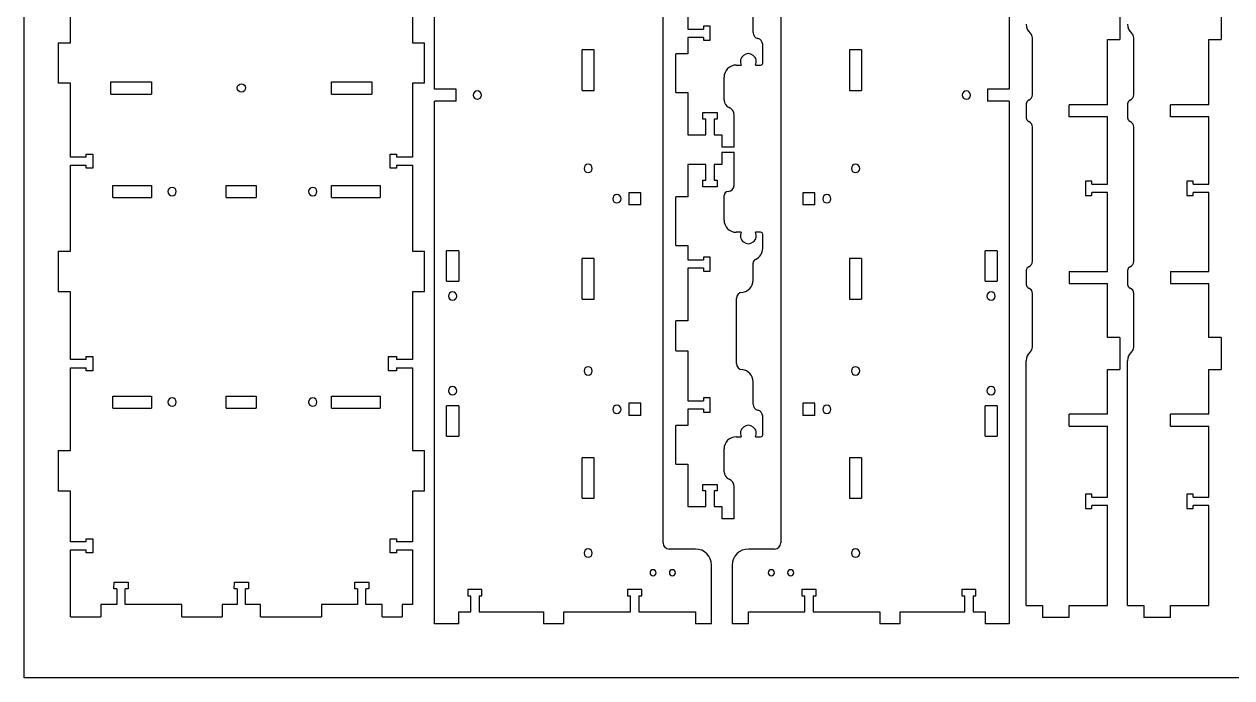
# Model space of a CAD drawing. Header units: millimetres. Extents: x -2614 to 1371, y 670 to 4202.
# Drawn here: x -1140 to -543, y 670 to 993 of the extents above; entities that cross this region are included whole.
import ezdxf

# ---------------------------------------------------------------- set-up
doc = ezdxf.new("R2010")
doc.units = ezdxf.units.MM
doc.linetypes.add('HIDDEN', pattern=[9.525, 6.35, -3.175])
doc.layers.get('0').update_dxf_attribs({"lineweight": 70})
doc.layers.add('Hidden', color=7, linetype='HIDDEN', lineweight=70)

msp = doc.modelspace()

# ---------------------------------------------------------------- linework, layer by layer
at = {"color": 7, "lineweight": -3}
for p, q in [((-1140.13, 670.4), (-1140.13, 1553.05)), ((-824.35, 737.01), (-824.35, 1490.05)), ((-766.18, 1490.05), (-766.18, 737.01)), ((-937.35, 961.22), (-937.35, 1265.84)), ((-653.18, 1265.84), (-653.18, 961.22)), ((-1117.24, 984.09), (-1117.24, 1023.54)), ((-948.24, 1023.54), (-948.24, 984.09)), ((-812.1, 1015.49), (-812.1, 990.83)), ((-779.83, 989.1), (-779.83, 1000.23)), ((-598.58, 1001.51), (-598.58, 985.71)), ((-548.49, 1001.51), (-548.49, 985.71)), ((-804.3, 992.28), (-804.3, 990.83)), ((-801.1, 992.28), (-804.3, 992.28)), ((-801.1, 985.28), (-801.1, 992.28)), ((-812.1, 990.83), (-804.3, 990.83)), ((-804.3, 986.73), (-812.1, 986.73)), ((-812.1, 986.73), (-812.1, 978.55)), ((-804.3, 986.73), (-804.3, 985.28)), ((-804.3, 985.28), (-801.1, 985.28)), ((-641.81, 958.46), (-641.81, 986.55)), ((-604.58, 953.46), (-604.58, 985.71)), ((-604.58, 985.71), (-598.58, 985.71)), ((-591.72, 958.46), (-591.72, 986.55)), ((-554.49, 953.46), (-554.49, 985.71)), ((-554.49, 985.71), (-548.49, 985.71)), ((-1123.24, 984.09), (-1123.24, 964.09)), ((-1123.24, 984.09), (-1117.24, 984.09)), ((-948.24, 984.09), (-942.24, 984.09)), ((-942.24, 964.09), (-942.24, 984.09)), ((-864.35, 960.52), (-864.35, 980.52)), ((-858.35, 980.52), (-864.35, 980.52)), ((-858.35, 960.52), (-858.35, 980.52)), ((-775.1, 974.05), (-775.1, 983.24)), ((-732.18, 980.52), (-732.18, 960.52)), ((-726.18, 980.52), (-732.18, 980.52)), ((-726.18, 980.52), (-726.18, 960.52)), ((-818.1, 959.55), (-818.1, 978.55)), ((-812.1, 978.55), (-818.1, 978.55)), ((-788.17, 973.05), (-785.69, 973.05)), ((-778.65, 973.05), (-776.1, 973.05)), ((-794.17, 955.75), (-794.17, 967.05)), ((-1117.24, 964.09), (-1123.24, 964.09)), ((-1117.24, 927.64), (-1117.24, 964.09)), ((-1097.24, 964.76), (-1077.24, 964.76)), ((-1097.24, 958.76), (-1097.24, 964.76)), ((-1077.24, 964.76), (-1077.24, 958.76)), ((-988.24, 964.76), (-968.24, 964.76)), ((-988.24, 958.76), (-988.24, 964.76)), ((-968.24, 964.76), (-968.24, 958.76)), ((-948.24, 964.09), (-948.24, 927.64)), ((-942.24, 964.09), (-948.24, 964.09)), ((-926.62, 961.22), (-937.35, 961.22)), ((-926.62, 955.22), (-926.62, 961.22)), ((-653.18, 961.22), (-663.91, 961.22)), ((-663.91, 961.22), (-663.91, 955.22)), ((-1097.24, 958.76), (-1077.24, 958.76)), ((-988.24, 958.76), (-968.24, 958.76)), ((-926.62, 955.22), (-937.35, 955.22)), ((-937.35, 697.04), (-937.35, 955.22)), ((-864.35, 960.52), (-858.35, 960.52)), ((-818.1, 959.55), (-812.1, 959.55)), ((-812.1, 959.55), (-812.1, 938.55)), ((-732.18, 960.52), (-726.18, 960.52)), ((-653.18, 955.22), (-663.91, 955.22)), ((-653.18, 955.22), (-653.18, 697.04)), ((-804.6, 946.35), (-804.6, 949.55)), ((-804.6, 949.55), (-797.6, 949.55)), ((-797.6, 949.55), (-797.6, 946.35)), ((-644.81, 953.88), (-644.81, 947.04)), ((-623.58, 947.46), (-623.58, 953.46)), ((-604.58, 953.46), (-623.58, 953.46)), ((-594.72, 953.88), (-594.72, 947.04)), ((-573.49, 947.46), (-573.49, 953.46)), ((-554.49, 953.46), (-573.49, 953.46)), ((-803.15, 946.35), (-804.6, 946.35)), ((-803.15, 938.55), (-803.15, 946.35)), ((-797.6, 946.35), (-799.05, 946.35)), ((-799.05, 946.35), (-799.05, 938.55)), ((-789.23, 932.55), (-789.23, 948.36)), ((-604.58, 947.46), (-623.58, 947.46)), ((-604.58, 914.21), (-604.58, 947.46)), ((-554.49, 947.46), (-573.49, 947.46)), ((-554.49, 914.21), (-554.49, 947.46)), ((-812.1, 938.55), (-803.15, 938.55)), ((-799.05, 938.55), (-795.23, 938.55)), ((-795.23, 938.55), (-795.23, 932.55)), ((-641.81, 876.16), (-641.81, 942.46)), ((-591.72, 876.16), (-591.72, 942.46)), ((-789.23, 932.55), (-795.23, 932.55)), ((-1109.44, 927.64), (-1117.24, 927.64)), ((-1109.44, 929.09), (-1106.24, 929.09)), ((-1109.44, 927.64), (-1109.44, 929.09)), ((-1106.24, 929.09), (-1106.24, 922.09)), ((-959.24, 929.09), (-956.04, 929.09)), ((-959.24, 922.09), (-959.24, 929.09)), ((-956.04, 929.09), (-956.04, 927.64)), ((-948.24, 927.64), (-956.04, 927.64)), ((-795.23, 929.97), (-789.23, 929.97)), ((-795.23, 929.97), (-795.23, 923.97)), ((-789.23, 913.62), (-789.23, 929.97)), ((-1117.24, 923.54), (-1109.44, 923.54)), ((-1117.24, 881.07), (-1117.24, 923.54)), ((-1109.44, 922.09), (-1109.44, 923.54)), ((-1106.24, 922.09), (-1109.44, 922.09)), ((-956.04, 922.09), (-959.24, 922.09)), ((-956.04, 923.54), (-956.04, 922.09)), ((-956.04, 923.54), (-948.24, 923.54)), ((-948.24, 923.54), (-948.24, 881.07)), ((-803.15, 923.97), (-812.1, 923.97)), ((-812.1, 923.97), (-812.1, 907.97)), ((-803.15, 916.17), (-803.15, 923.97)), ((-795.23, 923.97), (-799.05, 923.97)), ((-799.05, 923.97), (-799.05, 916.17)), ((-1096.24, 913.59), (-1077.24, 913.59)), ((-1096.24, 907.59), (-1096.24, 913.59)), ((-1077.24, 913.59), (-1077.24, 907.59)), ((-1040.3, 913.59), (-1025.5, 913.59)), ((-1040.3, 907.59), (-1040.3, 913.59)), ((-1025.5, 913.59), (-1025.5, 907.59)), ((-988.24, 913.59), (-964.24, 913.59)), ((-988.24, 907.59), (-988.24, 913.59)), ((-964.24, 913.59), (-964.24, 907.59)), ((-804.6, 912.97), (-804.6, 916.17)), ((-804.6, 916.17), (-803.15, 916.17)), ((-799.05, 916.17), (-797.6, 916.17)), ((-797.6, 916.17), (-797.6, 912.97)), ((-615.58, 915.66), (-615.58, 908.66)), ((-612.38, 915.66), (-615.58, 915.66)), ((-612.38, 914.21), (-612.38, 915.66)), ((-612.38, 914.21), (-604.58, 914.21)), ((-565.49, 915.66), (-565.49, 908.66)), ((-562.29, 915.66), (-565.49, 915.66)), ((-562.29, 914.21), (-562.29, 915.66)), ((-562.29, 914.21), (-554.49, 914.21)), ((-1096.24, 907.59), (-1077.24, 907.59)), ((-1040.3, 907.59), (-1025.5, 907.59)), ((-988.24, 907.59), (-964.24, 907.59)), ((-835.28, 910.02), (-841.28, 910.02)), ((-841.28, 910.02), (-841.28, 904.02)), ((-835.28, 904.02), (-835.28, 910.02)), ((-818.1, 883.97), (-818.1, 907.97)), ((-812.1, 907.97), (-818.1, 907.97)), ((-797.6, 912.97), (-804.6, 912.97)), ((-794.17, 896.47), (-794.17, 908.62)), ((-749.25, 910.02), (-755.25, 910.02)), ((-755.25, 910.02), (-755.25, 904.02)), ((-749.25, 904.02), (-749.25, 910.02)), ((-615.58, 908.66), (-612.38, 908.66)), ((-604.58, 910.11), (-612.38, 910.11)), ((-612.38, 908.66), (-612.38, 910.11)), ((-604.58, 871.16), (-604.58, 910.11)), ((-565.49, 908.66), (-562.29, 908.66)), ((-554.49, 910.11), (-562.29, 910.11)), ((-562.29, 908.66), (-562.29, 910.11)), ((-554.49, 871.16), (-554.49, 910.11)), ((-835.28, 904.02), (-841.28, 904.02)), ((-749.25, 904.02), (-755.25, 904.02)), ((-785.69, 890.47), (-788.17, 890.47)), ((-776.1, 890.47), (-778.65, 890.47)), ((-775.1, 882.57), (-775.1, 889.47)), ((-818.1, 883.97), (-812.1, 883.97)), ((-812.1, 883.97), (-812.1, 876.79)), ((-1123.24, 881.07), (-1123.24, 861.07)), ((-1123.24, 881.07), (-1117.24, 881.07)), ((-948.24, 881.07), (-942.24, 881.07)), ((-942.24, 861.07), (-942.24, 881.07)), ((-931.36, 866.25), (-931.36, 881.23)), ((-925.36, 881.23), (-931.36, 881.23)), ((-925.36, 881.23), (-925.36, 866.25)), ((-864.35, 857.51), (-864.35, 877.51)), ((-858.35, 877.51), (-864.35, 877.51)), ((-858.35, 857.51), (-858.35, 877.51)), ((-804.3, 878.24), (-804.3, 876.79)), ((-801.1, 878.24), (-804.3, 878.24)), ((-801.1, 871.24), (-801.1, 878.24)), ((-732.18, 877.51), (-732.18, 857.51)), ((-726.18, 877.51), (-732.18, 877.51)), ((-726.18, 877.51), (-726.18, 857.51)), ((-665.18, 866.25), (-665.18, 881.23)), ((-659.18, 881.23), (-665.18, 881.23)), ((-659.18, 881.23), (-659.18, 866.25)), ((-812.1, 876.79), (-804.3, 876.79)), ((-804.3, 872.69), (-812.1, 872.69)), ((-812.1, 872.69), (-812.1, 846.71)), ((-804.3, 872.69), (-804.3, 871.24)), ((-779.83, 866.77), (-779.83, 875.26)), ((-644.81, 871.58), (-644.81, 864.74)), ((-594.72, 871.58), (-594.72, 864.74)), ((-931.36, 866.25), (-925.36, 866.25)), ((-804.3, 871.24), (-801.1, 871.24)), ((-665.18, 866.25), (-659.18, 866.25)), ((-623.58, 871.16), (-623.58, 865.16)), ((-623.58, 871.16), (-604.58, 871.16)), ((-573.49, 871.16), (-573.49, 865.16)), ((-573.49, 871.16), (-554.49, 871.16)), ((-1117.24, 861.07), (-1123.24, 861.07)), ((-1117.24, 827.64), (-1117.24, 861.07)), ((-948.24, 861.07), (-948.24, 827.64)), ((-942.24, 861.07), (-948.24, 861.07)), ((-641.81, 833.66), (-641.81, 860.16)), ((-623.58, 865.16), (-604.58, 865.16)), ((-604.58, 838.51), (-604.58, 865.16)), ((-591.72, 833.66), (-591.72, 860.16)), ((-573.49, 865.16), (-554.49, 865.16)), ((-554.49, 838.51), (-554.49, 865.16)), ((-864.35, 857.51), (-858.35, 857.51)), ((-788, 825.61), (-788, 857.81)), ((-732.18, 857.51), (-726.18, 857.51)), ((-818.1, 831.91), (-818.1, 846.71)), ((-812.1, 846.71), (-818.1, 846.71)), ((-598.58, 838.51), (-604.58, 838.51)), ((-598.58, 838.51), (-598.58, 822.71)), ((-548.49, 838.51), (-554.49, 838.51)), ((-548.49, 838.51), (-548.49, 822.71)), ((-818.1, 831.91), (-812.1, 831.91)), ((-812.1, 831.91), (-812.1, 807.25)), ((-1109.44, 827.64), (-1117.24, 827.64)), ((-1109.44, 829.09), (-1106.24, 829.09)), ((-1109.44, 827.64), (-1109.44, 829.09)), ((-1106.24, 829.09), (-1106.24, 822.09)), ((-960.24, 829.09), (-956.04, 829.09)), ((-960.24, 829.09), (-960.24, 822.09)), ((-956.04, 829.09), (-956.04, 827.64)), ((-948.24, 827.64), (-956.04, 827.64)), ((-644.81, 706.16), (-644.81, 826.95)), ((-594.72, 706.16), (-594.72, 826.95)), ((-1117.24, 823.54), (-1109.44, 823.54)), ((-1117.24, 782.65), (-1117.24, 823.54)), ((-1109.44, 822.09), (-1109.44, 823.54)), ((-1106.24, 822.09), (-1109.44, 822.09)), ((-956.04, 822.09), (-960.24, 822.09)), ((-956.04, 823.54), (-956.04, 822.09)), ((-956.04, 823.54), (-948.24, 823.54)), ((-948.24, 823.54), (-948.24, 782.65)), ((-604.58, 800.66), (-604.58, 822.71)), ((-604.58, 822.71), (-598.58, 822.71)), ((-554.49, 800.66), (-554.49, 822.71)), ((-554.49, 822.71), (-548.49, 822.71)), ((-779.83, 805.52), (-779.83, 816.65)), ((-1096.24, 809.57), (-1077.24, 809.57)), ((-1096.24, 803.57), (-1096.24, 809.57)), ((-1077.24, 809.57), (-1077.24, 803.57)), ((-1040.3, 809.57), (-1025.5, 809.57)), ((-1040.3, 803.57), (-1040.3, 809.57)), ((-1025.5, 809.57), (-1025.5, 803.57)), ((-988.24, 809.57), (-964.24, 809.57)), ((-988.24, 803.57), (-988.24, 809.57)), ((-964.24, 809.57), (-964.24, 803.57)), ((-835.28, 806.01), (-841.28, 806.01)), ((-841.28, 806.01), (-841.28, 800.01)), ((-835.28, 800.01), (-835.28, 806.01)), ((-812.1, 807.25), (-804.3, 807.25)), ((-804.3, 808.7), (-804.3, 807.25)), ((-801.1, 808.7), (-804.3, 808.7)), ((-801.1, 801.7), (-801.1, 808.7)), ((-749.25, 806.01), (-755.25, 806.01)), ((-755.25, 806.01), (-755.25, 800.01)), ((-749.25, 800.01), (-749.25, 806.01)), ((-1096.24, 803.57), (-1077.24, 803.57)), ((-1040.3, 803.57), (-1025.5, 803.57)), ((-988.24, 803.57), (-964.24, 803.57)), ((-931.36, 789.81), (-931.36, 804.79)), ((-925.36, 804.79), (-931.36, 804.79)), ((-925.36, 804.79), (-925.36, 789.81)), ((-835.28, 800.01), (-841.28, 800.01)), ((-804.3, 803.15), (-812.1, 803.15)), ((-812.1, 803.15), (-812.1, 794.97)), ((-804.3, 803.15), (-804.3, 801.7)), ((-804.3, 801.7), (-801.1, 801.7)), ((-749.25, 800.01), (-755.25, 800.01)), ((-665.18, 789.81), (-665.18, 804.79)), ((-659.18, 804.79), (-665.18, 804.79)), ((-659.18, 804.79), (-659.18, 789.81)), ((-623.58, 794.66), (-623.58, 800.66)), ((-604.58, 800.66), (-623.58, 800.66)), ((-573.49, 794.66), (-573.49, 800.66)), ((-554.49, 800.66), (-573.49, 800.66)), ((-818.1, 775.97), (-818.1, 794.97)), ((-812.1, 794.97), (-818.1, 794.97)), ((-775.1, 790.47), (-775.1, 799.66)), ((-623.58, 794.66), (-604.58, 794.66)), ((-604.58, 759.6), (-604.58, 794.66)), ((-573.49, 794.66), (-554.49, 794.66)), ((-554.49, 759.6), (-554.49, 794.66)), ((-931.36, 789.81), (-925.36, 789.81)), ((-788.17, 789.47), (-785.69, 789.47)), ((-778.65, 789.47), (-776.1, 789.47)), ((-665.18, 789.81), (-659.18, 789.81)), ((-1123.24, 782.65), (-1123.24, 762.65)), ((-1123.24, 782.65), (-1117.24, 782.65)), ((-948.24, 782.65), (-942.24, 782.65)), ((-942.24, 762.65), (-942.24, 782.65)), ((-794.17, 772.17), (-794.17, 783.47)), ((-864.35, 759.09), (-864.35, 779.09)), ((-858.35, 779.09), (-864.35, 779.09)), ((-858.35, 759.09), (-858.35, 779.09)), ((-732.18, 779.09), (-732.18, 759.09)), ((-726.18, 779.09), (-732.18, 779.09)), ((-726.18, 779.09), (-726.18, 759.09)), ((-818.1, 775.97), (-812.1, 775.97)), ((-812.1, 775.97), (-812.1, 754.97)), ((-804.6, 762.77), (-804.6, 765.97)), ((-804.6, 765.97), (-797.6, 765.97)), ((-797.6, 765.97), (-797.6, 762.77)), ((-789.23, 748.97), (-789.23, 764.78)), ((-1117.24, 762.65), (-1123.24, 762.65)), ((-1117.24, 737.64), (-1117.24, 762.65)), ((-948.24, 762.65), (-948.24, 737.64)), ((-942.24, 762.65), (-948.24, 762.65)), ((-864.35, 759.09), (-858.35, 759.09)), ((-803.15, 762.77), (-804.6, 762.77)), ((-803.15, 754.97), (-803.15, 762.77)), ((-797.6, 762.77), (-799.05, 762.77)), ((-799.05, 762.77), (-799.05, 754.97)), ((-732.18, 759.09), (-726.18, 759.09)), ((-615.58, 761.05), (-615.58, 754.05)), ((-612.38, 761.05), (-615.58, 761.05)), ((-612.38, 759.6), (-612.38, 761.05)), ((-612.38, 759.6), (-604.58, 759.6)), ((-565.49, 761.05), (-565.49, 754.05)), ((-562.29, 761.05), (-565.49, 761.05)), ((-562.29, 759.6), (-562.29, 761.05)), ((-562.29, 759.6), (-554.49, 759.6)), ((-812.1, 754.97), (-803.15, 754.97)), ((-799.05, 754.97), (-795.23, 754.97)), ((-795.23, 754.97), (-795.23, 748.97)), ((-615.58, 754.05), (-612.38, 754.05)), ((-604.58, 755.5), (-612.38, 755.5)), ((-612.38, 754.05), (-612.38, 755.5)), ((-604.58, 706.16), (-604.58, 755.5)), ((-565.49, 754.05), (-562.29, 754.05)), ((-554.49, 755.5), (-562.29, 755.5)), ((-562.29, 754.05), (-562.29, 755.5)), ((-554.49, 706.16), (-554.49, 755.5)), ((-789.23, 748.97), (-795.23, 748.97)), ((-1109.44, 737.64), (-1117.24, 737.64)), ((-1109.44, 739.09), (-1106.24, 739.09)), ((-1109.44, 737.64), (-1109.44, 739.09)), ((-1106.24, 739.09), (-1106.24, 732.09)), ((-959.24, 739.09), (-956.04, 739.09)), ((-959.24, 732.09), (-959.24, 739.09)), ((-956.04, 739.09), (-956.04, 737.64)), ((-948.24, 737.64), (-956.04, 737.64)), ((-1117.24, 733.54), (-1109.44, 733.54)), ((-1117.24, 700.6), (-1117.24, 733.54)), ((-1109.44, 732.09), (-1109.44, 733.54)), ((-1106.24, 732.09), (-1109.44, 732.09)), ((-956.04, 732.09), (-959.24, 732.09)), ((-956.04, 733.54), (-956.04, 732.09)), ((-956.04, 733.54), (-948.24, 733.54)), ((-948.24, 733.54), (-948.24, 706.58)), ((-808.35, 734.01), (-821.35, 734.01)), ((-769.18, 734.01), (-782.18, 734.01)), ((-800.35, 697.04), (-800.35, 726.01)), ((-790.18, 726.01), (-790.18, 697.04)), ((-1095.75, 714.41), (-1095.72, 717.6)), ((-1095.72, 717.6), (-1088.74, 717.6)), ((-1088.74, 717.6), (-1088.74, 714.4)), ((-1036.25, 714.41), (-1036.22, 717.6)), ((-1036.22, 717.6), (-1029.24, 717.6)), ((-1029.24, 717.6), (-1029.24, 714.4)), ((-976.75, 714.4), (-976.72, 717.59)), ((-976.72, 717.59), (-969.74, 717.59)), ((-969.74, 717.59), (-969.74, 714.39)), ((-1094.3, 714.39), (-1095.75, 714.41)), ((-1094.3, 714.39), (-1094.36, 706.6)), ((-1088.74, 714.4), (-1090.19, 714.4)), ((-1090.19, 706.6), (-1090.19, 714.4)), ((-1034.8, 714.39), (-1036.25, 714.41)), ((-1034.8, 714.39), (-1034.86, 706.59)), ((-1029.24, 714.4), (-1030.69, 714.4)), ((-1030.69, 706.59), (-1030.69, 714.4)), ((-975.3, 714.39), (-976.75, 714.4)), ((-975.3, 714.39), (-975.36, 706.59)), ((-969.74, 714.39), (-971.19, 714.39)), ((-971.19, 706.59), (-971.19, 714.39)), ((-920.85, 714.04), (-920.85, 710.84)), ((-913.85, 714.04), (-920.85, 714.04)), ((-920.85, 710.84), (-919.4, 710.84)), ((-919.4, 703.04), (-919.4, 710.84)), ((-915.3, 710.84), (-913.85, 710.84)), ((-915.3, 710.84), (-915.3, 703.04)), ((-913.85, 710.84), (-913.85, 714.04)), ((-841.85, 714.04), (-841.85, 710.84)), ((-834.85, 714.04), (-841.85, 714.04)), ((-841.85, 710.84), (-840.4, 710.84)), ((-840.4, 703.04), (-840.4, 710.84)), ((-836.3, 710.84), (-834.85, 710.84)), ((-836.3, 710.84), (-836.3, 703.04)), ((-834.85, 710.84), (-834.85, 714.04)), ((-755.68, 714.04), (-755.68, 710.84)), ((-748.68, 714.04), (-755.68, 714.04)), ((-755.68, 710.84), (-754.23, 710.84)), ((-754.23, 703.04), (-754.23, 710.84)), ((-750.13, 710.84), (-748.68, 710.84)), ((-750.13, 710.84), (-750.13, 703.04)), ((-748.68, 710.84), (-748.68, 714.04)), ((-676.68, 714.04), (-676.68, 710.84)), ((-669.68, 714.04), (-676.68, 714.04)), ((-676.68, 710.84), (-675.23, 710.84)), ((-675.23, 703.04), (-675.23, 710.84)), ((-671.13, 710.84), (-669.68, 710.84)), ((-671.13, 710.84), (-671.13, 703.04)), ((-669.68, 710.84), (-669.68, 714.04)), ((-1102.24, 706.6), (-1102.24, 700.6)), ((-1094.36, 706.6), (-1102.24, 706.6)), ((-1062.24, 706.6), (-1090.19, 706.6)), ((-1062.24, 700.6), (-1062.24, 706.6)), ((-1042.24, 706.59), (-1042.24, 700.59)), ((-1034.86, 706.59), (-1042.24, 706.59)), ((-1023.24, 706.59), (-1030.69, 706.59)), ((-1023.24, 700.59), (-1023.24, 706.59)), ((-993.24, 706.59), (-993.24, 700.59)), ((-975.36, 706.59), (-993.24, 706.59)), ((-963.24, 706.59), (-971.19, 706.59)), ((-963.24, 700.59), (-963.24, 706.59)), ((-953.24, 706.58), (-953.24, 700.58)), ((-948.24, 706.58), (-953.24, 706.58)), ((-644.81, 706.16), (-636.81, 706.16)), ((-636.81, 706.16), (-636.81, 700.16)), ((-623.61, 700.16), (-623.61, 706.16)), ((-623.61, 706.16), (-604.58, 706.16)), ((-594.72, 706.16), (-586.72, 706.16)), ((-586.72, 706.16), (-586.72, 700.16)), ((-573.52, 700.16), (-573.52, 706.16)), ((-573.52, 706.16), (-554.49, 706.16)), ((-1117.24, 700.6), (-1102.24, 700.6)), ((-1062.24, 700.6), (-1042.24, 700.59)), ((-1023.24, 700.59), (-993.24, 700.59)), ((-963.24, 700.59), (-953.24, 700.58)), ((-925.35, 697.04), (-925.35, 703.04)), ((-925.35, 703.04), (-919.4, 703.04)), ((-915.3, 703.04), (-883.35, 703.04)), ((-883.35, 703.04), (-883.35, 697.04)), ((-873.35, 697.04), (-873.35, 703.04)), ((-873.35, 703.04), (-840.4, 703.04)), ((-836.3, 703.04), (-808.35, 703.04)), ((-808.35, 703.04), (-808.35, 697.04)), ((-782.18, 697.04), (-782.18, 703.04)), ((-782.18, 703.04), (-754.23, 703.04)), ((-750.13, 703.04), (-717.18, 703.04)), ((-717.18, 703.04), (-717.18, 697.04)), ((-707.18, 697.04), (-707.18, 703.04)), ((-707.18, 703.04), (-675.23, 703.04)), ((-671.13, 703.04), (-665.18, 703.04)), ((-665.18, 703.04), (-665.18, 697.04)), ((-623.61, 700.16), (-636.81, 700.16)), ((-573.52, 700.16), (-586.72, 700.16)), ((-925.35, 697.04), (-937.35, 697.04)), ((-873.35, 697.04), (-883.35, 697.04)), ((-800.35, 697.04), (-808.35, 697.04)), ((-782.18, 697.04), (-790.18, 697.04)), ((-707.18, 697.04), (-717.18, 697.04)), ((-653.18, 697.04), (-665.18, 697.04)), ((79.07, 670.4), (-1140.13, 670.4))]:
    msp.add_line(p, q, dxfattribs=at)
msp.add_circle((-1032.74, 961.76), 2.05, dxfattribs=at)
at = {"color": 7, "lineweight": -3, "extrusion": (3.12173e-30, -3.49851e-15, -1)}
for centre in [(916.14, 958.22), (861.35, 922.02), (847.15, 907.02), (928.36, 858.97), (861.35, 822.02), (928.36, 812.21), (847.15, 803.01), (861.35, 732.02)]:
    msp.add_circle(centre, 2.05, dxfattribs=at)
at = {"color": 7, "lineweight": -3, "extrusion": (8.08979e-30, 3.37605e-15, -1)}
for centre in [(674.4, 958.22), (729.18, 922.02), (743.38, 907.02), (662.18, 858.97), (729.18, 822.02), (662.18, 812.21), (743.38, 803.01), (729.18, 732.02)]:
    msp.add_circle(centre, 2.05, dxfattribs=at)
at = {"color": 7, "lineweight": -3, "extrusion": (-3.79474e-47, -7.373e-32, -1)}
for centre in [(1067.01, 910.59), (1067.01, 806.57)]:
    msp.add_circle(centre, 2.05, dxfattribs=at)
at = {"color": 7, "lineweight": -3, "extrusion": (-2.52983e-47, -4.91533e-32, -1)}
for centre in [(997.47, 910.59), (997.47, 806.57)]:
    msp.add_circle(centre, 2.05, dxfattribs=at)
at = {"color": 7, "lineweight": -3, "extrusion": (-6.26921e-15, -3.49851e-15, -1)}
msp.add_circle((829.26, 722.31), 1.5, dxfattribs=at)
at = {"color": 7, "lineweight": -3, "extrusion": (-6.26306e-15, -3.49851e-15, -1)}
msp.add_circle((819.73, 722.31), 1.5, dxfattribs=at)
at = {"color": 7, "lineweight": -3, "extrusion": (6.26306e-15, 3.37605e-15, -1)}
msp.add_circle((770.8, 722.31), 1.5, dxfattribs=at)
at = {"color": 7, "lineweight": -3, "extrusion": (6.26921e-15, 3.37605e-15, -1)}
msp.add_circle((761.27, 722.31), 1.5, dxfattribs=at)
at = {"color": 7, "lineweight": -3}
for centre, radius, start, end in [((-638.81, 993.26), 6, 180, 228.18969), ((-588.72, 993.26), 6, 180, 228.18969), ((-776.83, 989.1), 3, 180, 257.81253), ((-778.1, 983.24), 3, 0, 77.81253), ((-644.81, 986.55), 3, 0, 48.18969), ((-594.72, 986.55), 3, 0, 48.18969), ((-788.17, 967.05), 6, 90, 180), ((-782.17, 974.78), 3.92, 333.81145, 206.18855), ((-776.1, 974.05), 1, 270, 0), ((-790.17, 955.75), 4, 180, 247.51966), ((-642.81, 953.88), 2, 113.57818, 180), ((-644.81, 958.46), 3, 293.57818, 0), ((-592.72, 953.88), 2, 113.57818, 180), ((-594.72, 958.46), 3, 293.57818, 0), ((-793.23, 948.36), 4, 0, 67.51966), ((-642.81, 947.04), 2, 180, 246.42182), ((-644.81, 942.46), 3, 0, 66.42182), ((-592.72, 947.04), 2, 180, 246.42182), ((-594.72, 942.46), 3, 0, 66.42182), ((-792.23, 913.62), 3, 270.68757, 0), ((-792.17, 908.62), 2, 90.68757, 180), ((-788.17, 896.47), 6, 180, 270), ((-782.17, 888.74), 3.92, 153.81145, 26.18855), ((-776.1, 889.47), 1, 0, 90), ((-781.1, 882.57), 6, 294.10018, 0), ((-777.83, 875.26), 2, 114.10018, 180), ((-642.81, 871.58), 2, 113.57818, 180), ((-644.81, 876.16), 3, 293.57818, 0), ((-592.72, 871.58), 2, 113.57818, 180), ((-594.72, 876.16), 3, 293.57818, 0), ((-785.83, 866.77), 6, 275.31278, 0), ((-785, 857.81), 3, 95.31278, 180), ((-642.81, 864.74), 2, 180, 246.42182), ((-644.81, 860.16), 3, 0, 66.42182), ((-592.72, 864.74), 2, 180, 246.42182), ((-594.72, 860.16), 3, 0, 66.42182), ((-638.81, 826.95), 6, 131.81031, 180), ((-644.81, 833.66), 3, 311.81031, 0), ((-588.72, 826.95), 6, 131.81031, 180), ((-594.72, 833.66), 3, 311.81031, 0), ((-785, 825.61), 3, 180, 264.68722), ((-785.83, 816.65), 6, 0, 84.68722), ((-776.83, 805.52), 3, 180, 257.81253), ((-778.1, 799.66), 3, 0, 77.81253), ((-782.17, 791.2), 3.92, 333.81145, 206.18855), ((-788.17, 783.47), 6, 90, 180), ((-776.1, 790.47), 1, 270, 0), ((-790.17, 772.17), 4, 180, 247.51966), ((-793.23, 764.78), 4, 0, 67.51966), ((-821.35, 737.01), 3, 180, 270), ((-769.18, 737.01), 3, 270, 360), ((-808.35, 726.01), 8, 0, 90), ((-782.18, 726.01), 8, 90, 180)]:
    msp.add_arc(centre, radius, start, end, dxfattribs=at)
at = {"layer": 'Hidden', "lineweight": -3}
for p, q in [((-925.35, 703.04), (-925.35, 703.04)), ((-925.35, 703.04), (-919.4, 703.04)), ((-919.4, 703.04), (-919.4, 703.04)), ((-915.3, 703.04), (-915.3, 703.04)), ((-915.3, 703.04), (-883.35, 703.04)), ((-883.35, 703.04), (-883.35, 703.04)), ((-873.35, 703.04), (-873.35, 703.04)), ((-873.35, 703.04), (-840.4, 703.04)), ((-840.4, 703.04), (-840.4, 703.04)), ((-836.3, 703.04), (-836.3, 703.04)), ((-836.3, 703.04), (-808.35, 703.04)), ((-808.35, 703.04), (-808.35, 703.04)), ((-782.18, 703.04), (-782.18, 703.04)), ((-782.18, 703.04), (-754.23, 703.04)), ((-754.23, 703.04), (-754.23, 703.04)), ((-750.13, 703.04), (-750.13, 703.04)), ((-750.13, 703.04), (-717.18, 703.04)), ((-717.18, 703.04), (-717.18, 703.04)), ((-707.18, 703.04), (-707.18, 703.04)), ((-707.18, 703.04), (-675.23, 703.04)), ((-675.23, 703.04), (-675.23, 703.04)), ((-671.13, 703.04), (-671.13, 703.04)), ((-671.13, 703.04), (-665.18, 703.04)), ((-665.18, 703.04), (-665.18, 703.04)), ((-937.35, 697.04), (-937.35, 697.04)), ((-925.35, 697.04), (-937.35, 697.04)), ((-925.35, 697.04), (-925.35, 697.04)), ((-883.35, 697.04), (-883.35, 697.04)), ((-873.35, 697.04), (-883.35, 697.04)), ((-873.35, 697.04), (-873.35, 697.04)), ((-808.35, 697.04), (-808.35, 697.04)), ((-800.35, 697.04), (-808.35, 697.04)), ((-800.35, 697.04), (-800.35, 697.04)), ((-790.18, 697.04), (-790.18, 697.04)), ((-782.18, 697.04), (-790.18, 697.04)), ((-782.18, 697.04), (-782.18, 697.04)), ((-717.18, 697.04), (-717.18, 697.04)), ((-707.18, 697.04), (-717.18, 697.04)), ((-707.18, 697.04), (-707.18, 697.04)), ((-665.18, 697.04), (-665.18, 697.04)), ((-653.18, 697.04), (-665.18, 697.04)), ((-653.18, 697.04), (-653.18, 697.04))]:
    msp.add_line(p, q, dxfattribs=at)

doc.saveas('drawing.dxf')
